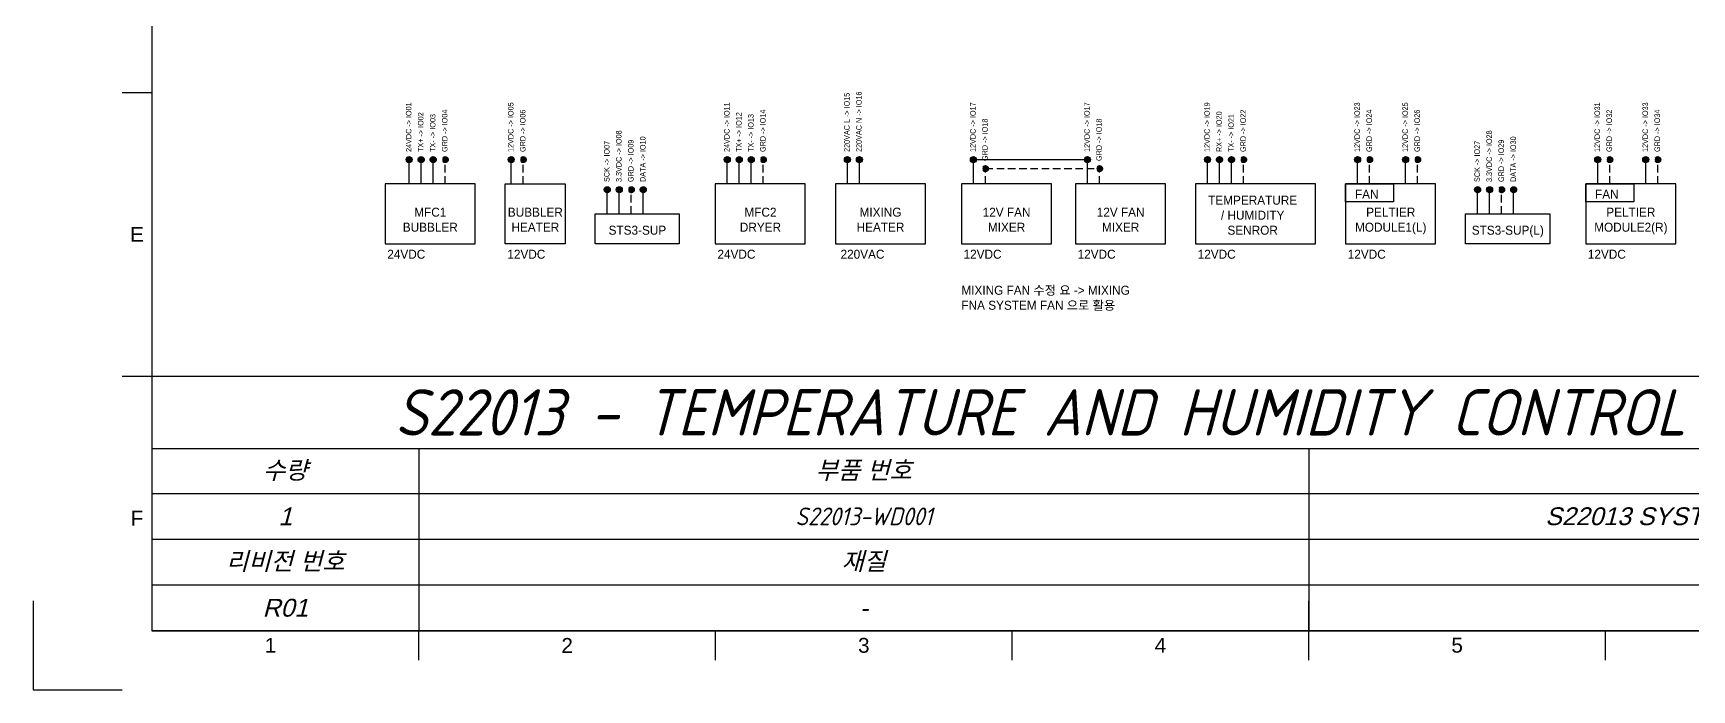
# Model space of a CAD drawing. Header units: millimetres. Extents: x 52 to 3850, y 79 to 1546.
# Drawn here: x 52 to 1433, y 79 to 625 of the extents above; entities that cross this region are included whole.
import ezdxf
from ezdxf.enums import TextEntityAlignment as Align

# ---------------------------------------------------------------- set-up
doc = ezdxf.new("R2010")
doc.units = ezdxf.units.MM
doc.header["$LTSCALE"] = 25
doc.linetypes.add('CENTER', pattern=[2, 1.25, -0.25, 0.25, -0.25])
doc.linetypes.add('HIDDEN', pattern=[0.375, 0.25, -0.125])
for name, color, linetype, lineweight in [('BOM', 7, 'Continuous', 25), ('Border', 7, 'Continuous', 25), ('Terminal_IO', 3, 'Continuous', 25)]:
    doc.layers.add(name, color=color, linetype=linetype, lineweight=lineweight)
for name, color, linetype in [('Power_12V', 50, 'Continuous'), ('Power_220V', 243, 'Continuous'), ('Power_24V', 40, 'Continuous'), ('Power_3.3V', 1, 'Continuous'), ('Power_GND', 7, 'HIDDEN'), ('Wire_Communication', 140, 'CENTER')]:
    doc.layers.add(name, color=color, linetype=linetype)
doc.styles.add('FusionTitle', font='arial.ttf')
doc.styles.get("Standard").update_dxf_attribs({"font": 'isocp.shx', "oblique": 15, "bigfont": 'whgtxt.shx'})
doc.styles.add('STD', font='Gulim.ttf', dxfattribs={"height": 15})

# ---------------------------------------------------------------- blocks, each defined once
blk = doc.blocks.new('ISO_A3_SHEET')
at = {"layer": 'Border'}
for p, q in [((20, 287), (20, 10)), ((15, 100.66667), (20, 100.66667)), ((15, 52.83334), (20, 52.83334)), ((215, 5), (215, 15)), ((20, 10), (410, 10)), ((65, 5), (65, 10)), ((115, 5), (115, 10)), ((165, 5), (165, 10)), ((265, 5), (265, 10))]:
    blk.add_line(p, q, dxfattribs=at)
at = {"layer": 'Defpoints'}
for p, q in [((0, 15), (0, 0)), ((0, 0), (15, 0))]:
    blk.add_line(p, q, dxfattribs=at)
at = {"layer": 'Border', "style": 'FusionTitle'}
for s, p in [('E', (17.5, 76.75001)), ('F', (17.5, 28.91668)), ('1', (40, 7.5)), ('2', (90, 7.5)), ('3', (140, 7.5)), ('4', (190, 7.5)), ('5', (240, 7.5))]:
    blk.add_text(s, height=2.5, dxfattribs=at).set_placement(p, align=Align.MIDDLE)
blk = doc.blocks.new('*T20')
at = {"layer": 'BOM', "color": 0, "linetype": 'ByBlock', "lineweight": -2, "transparency": 16777216}
for p, q in [((0, 0), (1705.0176, 0)), ((0, 0), (0, -211.89168)), ((1705.0176, 0), (1705.0176, -211.89168)), ((0, -60.12864), (1705.0176, -60.12864)), ((222.3936, -60.12864), (222.3936, -211.89168)), ((963.7056, -60.12864), (963.7056, -211.89168)), ((0, -97.60608), (1705.0176, -97.60608)), ((0, -135.70128), (1705.0176, -135.70128)), ((0, -173.79648), (1705.0176, -173.79648)), ((0, -211.89168), (1705.0176, -211.89168))]:
    blk.add_line(p, q, dxfattribs=at)
at = {"layer": 'BOM', "color": 0, "transparency": 16777216, "attachment_point": 5}
for s, insert, char_height, width in [('S22013 - TEMPERATURE AND HUMIDITY CONTROL CHAMBER', (852.5088, -30.06432), 38.61, 1696.36896), ('{\\fGulim|b0|i0|c129|p50;수량}', (111.1968, -78.86736), 14.82624, 213.74496), ('{\\fGulim|b0|i0|c129|p50;부품\\fArial Unicode MS|b0|i0|c129|p0; \\fGulim|b0|i0|c129|p50;번호}', (593.0496, -78.86736), 14.82624, 732.66336), ('{\\fGulim|b0|i0|c129|p50;부품\\fArial Unicode MS|b0|i0|c129|p0; \\fGulim|b0|i0|c129|p50;이름}', (1334.3616, -78.86736), 14.82624, 732.66336), ('{\\fArial Unicode MS|b0|i0|c129|p0;1}', (111.1968, -116.65368), 14.82624, 213.1272), ('S22013-WD001', (593.0496, -116.65368), 14.82624, 732.0456), ('{\\fArial Unicode MS|b0|i0|c129|p50;S22013 SYSTEM WIRING DIAGRAM}', (1334.3616, -116.65368), 14.82624, 732.0456), ('{\\fArial Unicode MS|b0|i0|c129|p0;리비전 번호}', (111.1968, -154.74888), 14.82624, 213.1272), ('{\\fArial Unicode MS|b0|i0|c129|p0;재질}', (593.0496, -154.74888), 14.82624, 732.0456), ('{\\fArial Unicode MS|b0|i0|c129|p0;표면 처리}', (1334.3616, -154.74888), 14.82624, 733.89888), ('{\\fArial Unicode MS|b0|i0|c129|p0;R01}', (111.1968, -192.84408), 14.82624, 213.1272), ('-', (1334.3616, -192.84408), 10.08, 733.89888), ('{\\fArial Unicode MS|b0|i0|c129|p50;-}', (593.0496, -192.84408), 14.82624, 732.0456)]:
    blk.add_mtext(s, dxfattribs=dict(at, insert=insert, char_height=char_height, width=width))

msp = doc.modelspace()

# ---------------------------------------------------------------- hatches: boundary and pattern name
at = {"layer": 'Power_12V'}
h = msp.add_hatch(color=256, dxfattribs=at)
h.dxf.hatch_style = 1
edge = h.paths.add_edge_path()
edge.add_arc((450, 520), 2.5, 0, 360)
h = msp.add_hatch(color=256, dxfattribs=at)
h.dxf.hatch_style = 1
edge = h.paths.add_edge_path()
edge.add_arc((835, 520), 2.5, 0, 360)
h = msp.add_hatch(color=256, dxfattribs=at)
h.dxf.hatch_style = 1
edge = h.paths.add_edge_path()
edge.add_arc((930, 520), 2.5, 0, 360)
h = msp.add_hatch(color=256, dxfattribs=at)
h.dxf.hatch_style = 1
edge = h.paths.add_edge_path()
edge.add_arc((1030, 520), 2.5, 0, 360)
h = msp.add_hatch(color=256, dxfattribs=at)
h.dxf.hatch_style = 1
edge = h.paths.add_edge_path()
edge.add_arc((1155, 520), 2.5, 0, 360)
h = msp.add_hatch(color=256, dxfattribs=at)
h.dxf.hatch_style = 1
edge = h.paths.add_edge_path()
edge.add_arc((1195, 520), 2.5, 0, 360)
h = msp.add_hatch(color=256, dxfattribs=at)
h.dxf.hatch_style = 1
edge = h.paths.add_edge_path()
edge.add_arc((1355, 520), 2.5, 0, 360)
h = msp.add_hatch(color=256, dxfattribs=at)
h.dxf.hatch_style = 1
edge = h.paths.add_edge_path()
edge.add_arc((1395, 520), 2.5, 0, 360)
at = {"layer": 'Power_220V'}
h = msp.add_hatch(color=256, dxfattribs=at)
h.dxf.hatch_style = 1
edge = h.paths.add_edge_path()
edge.add_arc((730, 520), 2.5, 0, 360)
h = msp.add_hatch(color=256, dxfattribs=at)
h.dxf.hatch_style = 1
edge = h.paths.add_edge_path()
edge.add_arc((740, 520), 2.5, 0, 360)
at = {"layer": 'Power_24V'}
h = msp.add_hatch(color=256, dxfattribs=at)
h.dxf.hatch_style = 1
edge = h.paths.add_edge_path()
edge.add_arc((365, 520), 2.5, 0, 360)
h = msp.add_hatch(color=256, dxfattribs=at)
h.dxf.hatch_style = 1
edge = h.paths.add_edge_path()
edge.add_arc((630, 520), 2.5, 0, 360)
at = {"layer": 'Power_3.3V'}
h = msp.add_hatch(color=256, dxfattribs=at)
h.dxf.hatch_style = 1
edge = h.paths.add_edge_path()
edge.add_arc((540, 495), 2.5, 0, 360)
h = msp.add_hatch(color=256, dxfattribs=at)
h.dxf.hatch_style = 1
edge = h.paths.add_edge_path()
edge.add_arc((1265, 495), 2.5, 0, 360)
at = {"layer": 'Power_GND'}
h = msp.add_hatch(color=256, dxfattribs=at)
h.dxf.hatch_style = 1
edge = h.paths.add_edge_path()
edge.add_arc((395, 520), 2.5, 0, 360)
h = msp.add_hatch(color=256, dxfattribs=at)
h.dxf.hatch_style = 1
edge = h.paths.add_edge_path()
edge.add_arc((460, 520), 2.5, 0, 360)
h = msp.add_hatch(color=256, dxfattribs=at)
h.dxf.hatch_style = 1
edge = h.paths.add_edge_path()
edge.add_arc((660, 520), 2.5, 0, 360)
h = msp.add_hatch(color=256, dxfattribs=at)
h.dxf.hatch_style = 1
edge = h.paths.add_edge_path()
edge.add_arc((845, 512.5), 2.5, 0, 360)
h = msp.add_hatch(color=256, dxfattribs=at)
h.dxf.hatch_style = 1
edge = h.paths.add_edge_path()
edge.add_arc((940, 512.5), 2.5, 0, 360)
h = msp.add_hatch(color=256, dxfattribs=at)
h.dxf.hatch_style = 1
edge = h.paths.add_edge_path()
edge.add_arc((1060, 520), 2.5, 0, 360)
h = msp.add_hatch(color=256, dxfattribs=at)
h.dxf.hatch_style = 1
edge = h.paths.add_edge_path()
edge.add_arc((1165, 520), 2.5, 0, 360)
h = msp.add_hatch(color=256, dxfattribs=at)
h.dxf.hatch_style = 1
edge = h.paths.add_edge_path()
edge.add_arc((1205, 520), 2.5, 0, 360)
h = msp.add_hatch(color=256, dxfattribs=at)
h.dxf.hatch_style = 1
edge = h.paths.add_edge_path()
edge.add_arc((1365, 520), 2.5, 0, 360)
h = msp.add_hatch(color=256, dxfattribs=at)
h.dxf.hatch_style = 1
edge = h.paths.add_edge_path()
edge.add_arc((1405, 520), 2.5, 0, 360)
h = msp.add_hatch(color=256, dxfattribs=at)
h.dxf.hatch_style = 1
edge = h.paths.add_edge_path()
edge.add_arc((550, 495), 2.5, 0, 360)
h = msp.add_hatch(color=256, dxfattribs=at)
h.dxf.hatch_style = 1
edge = h.paths.add_edge_path()
edge.add_arc((1275, 495), 2.5, 0, 360)
at = {"layer": 'Wire_Communication'}
h = msp.add_hatch(color=256, dxfattribs=at)
h.dxf.hatch_style = 1
edge = h.paths.add_edge_path()
edge.add_arc((375, 520), 2.5, 0, 360)
h = msp.add_hatch(color=256, dxfattribs=at)
h.dxf.hatch_style = 1
edge = h.paths.add_edge_path()
edge.add_arc((385, 520), 2.5, 0, 360)
h = msp.add_hatch(color=256, dxfattribs=at)
h.dxf.hatch_style = 1
edge = h.paths.add_edge_path()
edge.add_arc((640, 520), 2.5, 0, 360)
h = msp.add_hatch(color=256, dxfattribs=at)
h.dxf.hatch_style = 1
edge = h.paths.add_edge_path()
edge.add_arc((650, 520), 2.5, 0, 360)
h = msp.add_hatch(color=256, dxfattribs=at)
h.dxf.hatch_style = 1
edge = h.paths.add_edge_path()
edge.add_arc((1040, 520), 2.5, 0, 360)
h = msp.add_hatch(color=256, dxfattribs=at)
h.dxf.hatch_style = 1
edge = h.paths.add_edge_path()
edge.add_arc((1050, 520), 2.5, 0, 360)
h = msp.add_hatch(color=256, dxfattribs=at)
h.dxf.hatch_style = 1
edge = h.paths.add_edge_path()
edge.add_arc((530, 495), 2.5, 0, 360)
h = msp.add_hatch(color=256, dxfattribs=at)
h.dxf.hatch_style = 1
edge = h.paths.add_edge_path()
edge.add_arc((560, 495), 2.5, 0, 360)
h = msp.add_hatch(color=256, dxfattribs=at)
h.dxf.hatch_style = 1
edge = h.paths.add_edge_path()
edge.add_arc((1255, 495), 2.5, 0, 360)
h = msp.add_hatch(color=256, dxfattribs=at)
h.dxf.hatch_style = 1
edge = h.paths.add_edge_path()
edge.add_arc((1285, 495), 2.5, 0, 360)

# ---------------------------------------------------------------- linework, layer by layer
at = {"layer": 'BOM'}
for points in [[(345, 450), (420, 450), (420, 500), (345, 500)], [(445, 500), (495, 500), (495, 450), (445, 450)], [(620, 450), (695, 450), (695, 500), (620, 500)], [(720, 450), (795, 450), (795, 500), (720, 500)], [(825, 450), (900, 450), (900, 500), (825, 500)], [(920, 450), (995, 450), (995, 500), (920, 500)], [(1020, 450), (1120, 450), (1120, 500), (1020, 500)], [(1145, 450), (1220, 450), (1220, 500), (1145, 500)], [(1145, 500), (1185, 500), (1185, 485), (1145, 485)], [(1345, 450), (1420, 450), (1420, 500), (1345, 500)], [(1345, 500), (1385, 500), (1385, 485), (1345, 485)], [(520, 475), (590, 475), (590, 450), (520, 450)], [(1245, 475), (1315, 475), (1315, 450), (1245, 450)]]:
    msp.add_lwpolyline(points, close=True, dxfattribs=at)
at = {"layer": 'Power_12V'}
for p, q in [((450, 500), (450, 520)), ((835, 500), (835, 520)), ((835, 520), (930, 520)), ((930, 500), (930, 520)), ((1030, 500), (1030, 520)), ((1155, 500), (1155, 520)), ((1195, 500), (1195, 520)), ((1355, 500), (1355, 520)), ((1395, 500), (1395, 520))]:
    msp.add_line(p, q, dxfattribs=at)
for centre in [(450, 520), (835, 520), (930, 520), (1030, 520), (1155, 520), (1195, 520), (1355, 520), (1395, 520)]:
    msp.add_circle(centre, 2.5, dxfattribs=at)
at = {"layer": 'Power_220V'}
for p, q in [((730, 500), (730, 520)), ((740, 500), (740, 520))]:
    msp.add_line(p, q, dxfattribs=at)
for centre in [(730, 520), (740, 520)]:
    msp.add_circle(centre, 2.5, dxfattribs=at)
at = {"layer": 'Power_24V'}
for p, q in [((365, 500), (365, 520)), ((630, 500), (630, 520))]:
    msp.add_line(p, q, dxfattribs=at)
for centre in [(365, 520), (630, 520)]:
    msp.add_circle(centre, 2.5, dxfattribs=at)
at = {"layer": 'Power_3.3V'}
for p, q in [((540, 475), (540, 495)), ((1265, 475), (1265, 495))]:
    msp.add_line(p, q, dxfattribs=at)
for centre in [(540, 495), (1265, 495)]:
    msp.add_circle(centre, 2.5, dxfattribs=at)
at = {"layer": 'Power_GND'}
for p, q in [((395, 500), (395, 520)), ((460, 500), (460, 520)), ((660, 500), (660, 520)), ((845, 500), (845, 512.5)), ((845, 512.5), (940, 512.5)), ((940, 500), (940, 512.5)), ((1060, 500), (1060, 520)), ((1165, 500), (1165, 520)), ((1205, 500), (1205, 520)), ((1365, 500), (1365, 520)), ((1405, 500), (1405, 520)), ((550, 475), (550, 495)), ((1275, 475), (1275, 495))]:
    msp.add_line(p, q, dxfattribs=at)
for centre in [(395, 520), (460, 520), (660, 520), (845, 512.5), (940, 512.5), (1060, 520), (1165, 520), (1205, 520), (1365, 520), (1405, 520), (550, 495), (1275, 495)]:
    msp.add_circle(centre, 2.5, dxfattribs=at)
at = {"layer": 'Wire_Communication'}
for p, q in [((375, 500), (375, 520)), ((385, 500), (385, 520)), ((640, 500), (640, 520)), ((650, 500), (650, 520)), ((1040, 500), (1040, 520)), ((1050, 500), (1050, 520)), ((530, 475), (530, 495)), ((560, 475), (560, 495)), ((1255, 475), (1255, 495)), ((1285, 475), (1285, 495))]:
    msp.add_line(p, q, dxfattribs=at)
for centre in [(375, 520), (385, 520), (640, 520), (650, 520), (1040, 520), (1050, 520), (530, 495), (560, 495), (1255, 495), (1285, 495)]:
    msp.add_circle(centre, 2.5, dxfattribs=at)

# ---------------------------------------------------------------- block references
msp.add_blockref('*T20', (150.7, 339.6))
at = {"layer": 'Border', "xscale": 4.942080000000001, "yscale": 4.942080000000001, "zscale": 4.942080000000001}
msp.add_blockref('ISO_A3_SHEET', (51.8, 78.5), dxfattribs=at)

# ---------------------------------------------------------------- texts
at = {"layer": 'BOM', "char_height": 7.5, "attachment_point": 1, "style": 'STD'}
for s, insert in [('\\pxqc;TEMPERATURE / HUMIDITY\\PSENROR', (1035, 490)), ('\\pxqc;FAN', (1130, 495)), ('\\pxqc;FAN', (1330, 495)), ('\\pxqc;MFC1 BUBBLER', (350, 480)), ('\\pxqc;BUBBLER\\PHEATER', (437.5, 480)), ('\\pxqc;MFC2 \\PDRYER', (625, 480)), ('\\pxqc;MIXING\\PHEATER', (725, 480)), ('\\pxqc;12V FAN\\PMIXER', (830, 480)), ('\\pxqc;12V FAN\\PMIXER', (925, 480)), ('\\pxqc;PELTIER MODULE1(L)', (1150, 480)), ('\\pxqc;PELTIER MODULE2(R)', (1350, 480)), ('\\pxqc;STS3-SUP', (522.5, 465)), ('\\pxqc;STS3-SUP(L)', (1247.5, 465))]:
    msp.add_mtext_dynamic_manual_height_columns(s, width=65.232, gutter_width=37.5, heights=[0], dxfattribs=dict(at, insert=insert))
at = {"layer": 'Power_12V', "char_height": 4.599, "attachment_point": 1, "rotation": 90, "style": 'STD'}
for s, width, insert in [('12VDC -> IO05', 55.602, (447.3, 526.4)), ('12VDC -> IO17', 56.054, (832.3, 526.4)), ('12VDC -> IO17', 51.451, (927.3, 526.4)), ('12VDC -> IO19', 57.208, (1027.3, 526.4)), ('12VDC -> IO23', 55.612, (1152.3, 526.4)), ('12VDC -> IO25', 49.528, (1192.3, 526.4)), ('12VDC -> IO31', 50.371, (1352.3, 526.4)), ('12VDC -> IO33', 52.528, (1392.3, 526.4))]:
    msp.add_mtext_dynamic_manual_height_columns(s, width=width, gutter_width=23, heights=[0], dxfattribs=dict(at, insert=insert))
at = {"layer": 'Power_12V', "char_height": 7.5, "attachment_point": 1, "style": 'STD'}
for s, insert in [('\\pxqc;12VDC', (430, 445)), ('\\pxqc;220VAC', (710, 445)), ('\\pxqc;12VDC', (810, 445)), ('\\pxqc;12VDC', (905, 445)), ('\\pxqc;12VDC', (1005, 445)), ('\\pxqc;12VDC', (1130, 445)), ('\\pxqc;12VDC', (1330, 445))]:
    msp.add_mtext_dynamic_manual_height_columns(s, width=65.232, gutter_width=37.5, heights=[0], dxfattribs=dict(at, insert=insert))
at = {"layer": 'Power_220V', "char_height": 4.599, "attachment_point": 1, "rotation": 90, "style": 'STD'}
for s, width, insert in [('220VAC L -> IO15', 64.819, (727.3, 526.4)), ('220VAC N -> IO16', 72.634, (737.3, 526.4))]:
    msp.add_mtext_dynamic_manual_height_columns(s, width=width, gutter_width=23, heights=[0], dxfattribs=dict(at, insert=insert))
at = {"layer": 'Power_24V', "char_height": 4.599, "attachment_point": 1, "rotation": 90, "style": 'STD'}
for s, width, insert in [('24VDC -> IO01', 65.003, (362.3, 526.4)), ('24VDC -> IO11', 52.369, (627.3, 526.4))]:
    msp.add_mtext_dynamic_manual_height_columns(s, width=width, gutter_width=23, heights=[0], dxfattribs=dict(at, insert=insert))
at = {"layer": 'Power_24V', "char_height": 7.5, "attachment_point": 1, "style": 'STD'}
for insert in [(330, 445), (605, 445)]:
    msp.add_mtext_dynamic_manual_height_columns('\\pxqc;24VDC', width=65.232, gutter_width=37.5, heights=[0], dxfattribs=dict(at, insert=insert))
at = {"layer": 'Power_3.3V', "char_height": 4.599, "attachment_point": 1, "rotation": 90, "style": 'STD'}
for s, insert in [('3.3VDC -> IO08', (537.3, 501.4)), ('3.3VDC -> IO28', (1262.3, 501.4))]:
    msp.add_mtext_dynamic_manual_height_columns(s, width=59.963, gutter_width=23, heights=[0], dxfattribs=dict(at, insert=insert))
at = {"layer": 'Power_GND', "char_height": 4.599, "attachment_point": 1, "rotation": 90, "style": 'STD'}
for s, width, insert in [('GRD -> IO04', 40, (392.3, 526.4)), ('GRD -> IO06', 40, (457.3, 526.4)), ('GRD -> IO14', 40, (657.3, 526.4)), ('GRD -> IO18', 59.963, (842.3, 518.9)), ('GRD -> IO18', 59.963, (937.3, 518.9)), ('GRD -> IO22', 40, (1057.3, 526.4)), ('GRD -> IO24', 59.963, (1162.3, 526.4)), ('GRD -> IO26', 59.963, (1202.3, 526.4)), ('GRD -> IO32', 59.963, (1362.3, 526.4)), ('GRD -> IO34', 59.963, (1402.3, 526.4)), ('GRD -> IO09', 48.239, (547.3, 501.4)), ('GRD -> IO29', 48.239, (1272.3, 501.4))]:
    msp.add_mtext_dynamic_manual_height_columns(s, width=width, gutter_width=23, heights=[0], dxfattribs=dict(at, insert=insert))
at = {"layer": 'Terminal_IO', "insert": (825, 415), "char_height": 7.5, "attachment_point": 1, "style": 'STD'}
msp.add_mtext_dynamic_manual_height_columns('MIXING FAN 수정 요 -> MIXING FNA SYSTEM FAN 으로 활용', width=157.736, gutter_width=37.5, heights=[0], dxfattribs=at)
at = {"layer": 'Wire_Communication', "char_height": 4.599, "attachment_point": 1, "rotation": 90, "style": 'STD'}
for s, width, insert in [('TX+ -> IO02', 59.963, (372.3, 526.4)), ('TX- -> IO03', 48.239, (382.3, 526.4)), ('TX+ -> IO12', 59.963, (637.3, 526.4)), ('TX- -> IO13', 48.239, (647.3, 526.4)), ('RX+ -> IO20', 59.963, (1037.3, 526.4)), ('TX- -> IO21', 48.239, (1047.3, 526.4)), ('DATA -> IO10', 48.816, (557.3, 501.4)), ('DATA -> IO30', 46.671, (1282.3, 501.4)), ('SCK -> IO07', 40, (527.3, 501.4)), ('SCK -> IO27', 40, (1252.3, 501.4))]:
    msp.add_mtext_dynamic_manual_height_columns(s, width=width, gutter_width=23, heights=[0], dxfattribs=dict(at, insert=insert))

doc.saveas('drawing.dxf')
